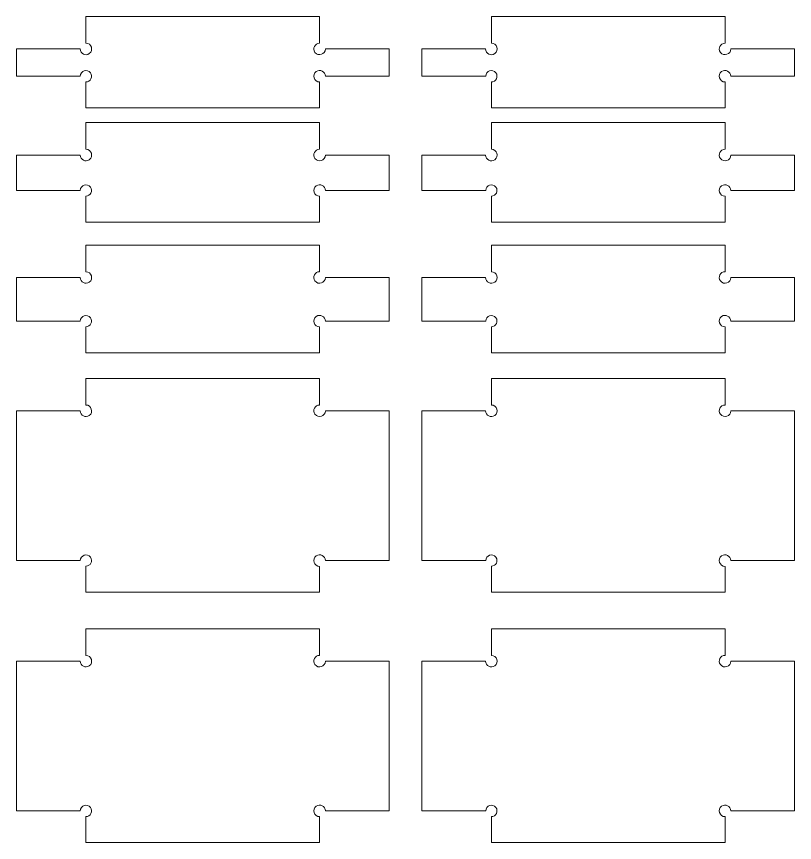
# Model space of a CAD drawing. Header units: inches. Extents: x 166 to 626, y -1144 to -80.
# Drawn here: x 299.3 to 394.6, y -693.7 to -592.5 of the extents above; entities that cross this region are included whole.
import ezdxf

# ---------------------------------------------------------------- set-up
doc = ezdxf.new("R2010")
doc.units = ezdxf.units.IN
doc.header["$MEASUREMENT"] = 0
doc.layers.add('Layer 1', color=7, linetype='Continuous')

# ---------------------------------------------------------------- blocks, each defined once
blk = doc.blocks.new('block 493')
at = {"layer": 'Layer 1', "lineweight": 0}
blk.add_lwpolyline([(386.13, -667.52), (357.5, -667.52)], dxfattribs=at)
blk = doc.blocks.new('block 494')
at = {"layer": 'Layer 1', "lineweight": 0}
blk.add_lwpolyline([(357.5, -667.52), (357.5, -670.78)], dxfattribs=at)
blk = doc.blocks.new('block 495')
at = {"layer": 'Layer 1', "lineweight": 0}
blk.add_open_spline([(356.79, -671.49), (356.79, -672.06), (357.46, -672.4), (357.92, -672.06), (358.46, -671.66), (358.17, -670.78), (357.5, -670.78)], degree=3, knots=[0, 0, 0, 0, 1, 1, 1, 2, 2, 2, 2], dxfattribs=at)
blk = doc.blocks.new('block 496')
at = {"layer": 'Layer 1', "lineweight": 0}
blk.add_lwpolyline([(356.79, -671.49), (349, -671.49)], dxfattribs=at)
blk = doc.blocks.new('block 497')
at = {"layer": 'Layer 1', "lineweight": 0}
blk.add_lwpolyline([(349, -671.49), (349, -689.83)], dxfattribs=at)
blk = doc.blocks.new('block 498')
at = {"layer": 'Layer 1', "lineweight": 0}
blk.add_lwpolyline([(349, -689.83), (356.81, -689.83)], dxfattribs=at)
blk = doc.blocks.new('block 499')
at = {"layer": 'Layer 1', "lineweight": 0}
blk.add_open_spline([(357.5, -690.53), (358.06, -690.53), (358.39, -689.87), (358.06, -689.42), (357.67, -688.89), (356.81, -689.18), (356.81, -689.83)], degree=3, knots=[0, 0, 0, 0, 1, 1, 1, 2, 2, 2, 2], dxfattribs=at)
blk = doc.blocks.new('block 500')
at = {"layer": 'Layer 1', "lineweight": 0}
blk.add_lwpolyline([(357.5, -690.53), (357.5, -693.7)], dxfattribs=at)
blk = doc.blocks.new('block 501')
at = {"layer": 'Layer 1', "lineweight": 0}
blk.add_lwpolyline([(357.5, -693.7), (386.13, -693.7)], dxfattribs=at)
blk = doc.blocks.new('block 502')
at = {"layer": 'Layer 1', "lineweight": 0}
blk.add_lwpolyline([(386.13, -693.7), (386.13, -690.54)], dxfattribs=at)
blk = doc.blocks.new('block 503')
at = {"layer": 'Layer 1', "lineweight": 0}
blk.add_open_spline([(386.84, -689.83), (386.84, -689.27), (386.17, -688.92), (385.71, -689.26), (385.17, -689.66), (385.46, -690.54), (386.13, -690.54)], degree=3, knots=[0, 0, 0, 0, 1, 1, 1, 2, 2, 2, 2], dxfattribs=at)
blk = doc.blocks.new('block 504')
at = {"layer": 'Layer 1', "lineweight": 0}
blk.add_lwpolyline([(386.84, -689.83), (394.64, -689.83)], dxfattribs=at)
blk = doc.blocks.new('block 505')
at = {"layer": 'Layer 1', "lineweight": 0}
blk.add_lwpolyline([(394.64, -689.83), (394.64, -671.49)], dxfattribs=at)
blk = doc.blocks.new('block 506')
at = {"layer": 'Layer 1', "lineweight": 0}
blk.add_lwpolyline([(394.64, -671.49), (386.84, -671.49)], dxfattribs=at)
blk = doc.blocks.new('block 507')
at = {"layer": 'Layer 1', "lineweight": 0}
blk.add_open_spline([(386.13, -670.78), (385.56, -670.78), (385.22, -671.45), (385.56, -671.91), (385.96, -672.45), (386.84, -672.16), (386.84, -671.49)], degree=3, knots=[0, 0, 0, 0, 1, 1, 1, 2, 2, 2, 2], dxfattribs=at)
blk = doc.blocks.new('block 508')
at = {"layer": 'Layer 1', "lineweight": 0}
blk.add_lwpolyline([(386.13, -670.78), (386.13, -667.52)], dxfattribs=at)
blk = doc.blocks.new('block 492')
at = {"layer": 'Layer 1'}
for name in ['block 493', 'block 494', 'block 508', 'block 495', 'block 507', 'block 496', 'block 497', 'block 506', 'block 505', 'block 499', 'block 503', 'block 498', 'block 504', 'block 500', 'block 502', 'block 501']:
    blk.add_blockref(name, (0, 0), dxfattribs=at)
blk = doc.blocks.new('block 510')
at = {"layer": 'Layer 1', "lineweight": 0}
blk.add_lwpolyline([(336.46, -667.52), (307.84, -667.52)], dxfattribs=at)
blk = doc.blocks.new('block 511')
at = {"layer": 'Layer 1', "lineweight": 0}
blk.add_lwpolyline([(307.84, -667.52), (307.84, -670.78)], dxfattribs=at)
blk = doc.blocks.new('block 512')
at = {"layer": 'Layer 1', "lineweight": 0}
blk.add_open_spline([(307.13, -671.49), (307.13, -672.06), (307.79, -672.4), (308.25, -672.06), (308.79, -671.66), (308.51, -670.78), (307.84, -670.78)], degree=3, knots=[0, 0, 0, 0, 1, 1, 1, 2, 2, 2, 2], dxfattribs=at)
blk = doc.blocks.new('block 513')
at = {"layer": 'Layer 1', "lineweight": 0}
blk.add_lwpolyline([(307.13, -671.49), (299.33, -671.49)], dxfattribs=at)
blk = doc.blocks.new('block 514')
at = {"layer": 'Layer 1', "lineweight": 0}
blk.add_lwpolyline([(299.33, -671.49), (299.33, -689.83)], dxfattribs=at)
blk = doc.blocks.new('block 515')
at = {"layer": 'Layer 1', "lineweight": 0}
blk.add_lwpolyline([(299.33, -689.83), (307.14, -689.83)], dxfattribs=at)
blk = doc.blocks.new('block 516')
at = {"layer": 'Layer 1', "lineweight": 0}
blk.add_open_spline([(307.84, -690.53), (308.39, -690.53), (308.73, -689.87), (308.4, -689.42), (308.01, -688.89), (307.14, -689.18), (307.14, -689.83)], degree=3, knots=[0, 0, 0, 0, 1, 1, 1, 2, 2, 2, 2], dxfattribs=at)
blk = doc.blocks.new('block 517')
at = {"layer": 'Layer 1', "lineweight": 0}
blk.add_lwpolyline([(307.84, -690.53), (307.84, -693.7)], dxfattribs=at)
blk = doc.blocks.new('block 518')
at = {"layer": 'Layer 1', "lineweight": 0}
blk.add_lwpolyline([(307.84, -693.7), (336.46, -693.7)], dxfattribs=at)
blk = doc.blocks.new('block 519')
at = {"layer": 'Layer 1', "lineweight": 0}
blk.add_lwpolyline([(336.46, -693.7), (336.46, -690.54)], dxfattribs=at)
blk = doc.blocks.new('block 520')
at = {"layer": 'Layer 1', "lineweight": 0}
blk.add_open_spline([(337.17, -689.83), (337.17, -689.27), (336.51, -688.92), (336.05, -689.26), (335.51, -689.66), (335.79, -690.54), (336.46, -690.54)], degree=3, knots=[0, 0, 0, 0, 1, 1, 1, 2, 2, 2, 2], dxfattribs=at)
blk = doc.blocks.new('block 521')
at = {"layer": 'Layer 1', "lineweight": 0}
blk.add_lwpolyline([(337.17, -689.83), (344.97, -689.83)], dxfattribs=at)
blk = doc.blocks.new('block 522')
at = {"layer": 'Layer 1', "lineweight": 0}
blk.add_lwpolyline([(344.97, -689.83), (344.97, -671.49)], dxfattribs=at)
blk = doc.blocks.new('block 523')
at = {"layer": 'Layer 1', "lineweight": 0}
blk.add_lwpolyline([(344.97, -671.49), (337.17, -671.49)], dxfattribs=at)
blk = doc.blocks.new('block 524')
at = {"layer": 'Layer 1', "lineweight": 0}
blk.add_open_spline([(336.46, -670.78), (335.9, -670.78), (335.55, -671.45), (335.89, -671.91), (336.29, -672.45), (337.17, -672.16), (337.17, -671.49)], degree=3, knots=[0, 0, 0, 0, 1, 1, 1, 2, 2, 2, 2], dxfattribs=at)
blk = doc.blocks.new('block 525')
at = {"layer": 'Layer 1', "lineweight": 0}
blk.add_lwpolyline([(336.46, -670.78), (336.46, -667.52)], dxfattribs=at)
blk = doc.blocks.new('block 509')
at = {"layer": 'Layer 1'}
for name in ['block 510', 'block 511', 'block 525', 'block 512', 'block 524', 'block 513', 'block 514', 'block 523', 'block 522', 'block 516', 'block 520', 'block 515', 'block 521', 'block 517', 'block 519', 'block 518']:
    blk.add_blockref(name, (0, 0), dxfattribs=at)
blk = doc.blocks.new('block 561')
at = {"layer": 'Layer 1', "lineweight": 0}
blk.add_lwpolyline([(386.13, -636.85), (357.5, -636.85)], dxfattribs=at)
blk = doc.blocks.new('block 562')
at = {"layer": 'Layer 1', "lineweight": 0}
blk.add_lwpolyline([(357.5, -636.85), (357.5, -640.11)], dxfattribs=at)
blk = doc.blocks.new('block 563')
at = {"layer": 'Layer 1', "lineweight": 0}
blk.add_open_spline([(356.79, -640.82), (356.79, -641.39), (357.46, -641.73), (357.92, -641.39), (358.46, -641), (358.17, -640.11), (357.5, -640.11)], degree=3, knots=[0, 0, 0, 0, 1, 1, 1, 2, 2, 2, 2], dxfattribs=at)
blk = doc.blocks.new('block 564')
at = {"layer": 'Layer 1', "lineweight": 0}
blk.add_lwpolyline([(356.79, -640.82), (349, -640.82)], dxfattribs=at)
blk = doc.blocks.new('block 565')
at = {"layer": 'Layer 1', "lineweight": 0}
blk.add_lwpolyline([(349, -640.82), (349, -659.17)], dxfattribs=at)
blk = doc.blocks.new('block 566')
at = {"layer": 'Layer 1', "lineweight": 0}
blk.add_lwpolyline([(349, -659.17), (356.81, -659.17)], dxfattribs=at)
blk = doc.blocks.new('block 567')
at = {"layer": 'Layer 1', "lineweight": 0}
blk.add_open_spline([(357.5, -659.86), (358.06, -659.86), (358.39, -659.21), (358.06, -658.76), (357.67, -658.23), (356.81, -658.51), (356.81, -659.17)], degree=3, knots=[0, 0, 0, 0, 1, 1, 1, 2, 2, 2, 2], dxfattribs=at)
blk = doc.blocks.new('block 568')
at = {"layer": 'Layer 1', "lineweight": 0}
blk.add_lwpolyline([(357.5, -659.86), (357.5, -663.04)], dxfattribs=at)
blk = doc.blocks.new('block 569')
at = {"layer": 'Layer 1', "lineweight": 0}
blk.add_lwpolyline([(357.5, -663.04), (386.13, -663.04)], dxfattribs=at)
blk = doc.blocks.new('block 570')
at = {"layer": 'Layer 1', "lineweight": 0}
blk.add_lwpolyline([(386.13, -663.04), (386.13, -659.88)], dxfattribs=at)
blk = doc.blocks.new('block 571')
at = {"layer": 'Layer 1', "lineweight": 0}
blk.add_open_spline([(386.84, -659.17), (386.84, -658.6), (386.17, -658.26), (385.71, -658.6), (385.17, -658.99), (385.46, -659.88), (386.13, -659.88)], degree=3, knots=[0, 0, 0, 0, 1, 1, 1, 2, 2, 2, 2], dxfattribs=at)
blk = doc.blocks.new('block 572')
at = {"layer": 'Layer 1', "lineweight": 0}
blk.add_lwpolyline([(386.84, -659.17), (394.64, -659.17)], dxfattribs=at)
blk = doc.blocks.new('block 573')
at = {"layer": 'Layer 1', "lineweight": 0}
blk.add_lwpolyline([(394.64, -659.17), (394.64, -640.82)], dxfattribs=at)
blk = doc.blocks.new('block 574')
at = {"layer": 'Layer 1', "lineweight": 0}
blk.add_lwpolyline([(394.64, -640.82), (386.84, -640.82)], dxfattribs=at)
blk = doc.blocks.new('block 575')
at = {"layer": 'Layer 1', "lineweight": 0}
blk.add_open_spline([(386.13, -640.11), (385.56, -640.11), (385.22, -640.78), (385.56, -641.24), (385.96, -641.78), (386.84, -641.49), (386.84, -640.82)], degree=3, knots=[0, 0, 0, 0, 1, 1, 1, 2, 2, 2, 2], dxfattribs=at)
blk = doc.blocks.new('block 576')
at = {"layer": 'Layer 1', "lineweight": 0}
blk.add_lwpolyline([(386.13, -640.11), (386.13, -636.85)], dxfattribs=at)
blk = doc.blocks.new('block 560')
at = {"layer": 'Layer 1'}
for name in ['block 561', 'block 562', 'block 576', 'block 563', 'block 575', 'block 564', 'block 565', 'block 574', 'block 573', 'block 567', 'block 571', 'block 566', 'block 572', 'block 568', 'block 570', 'block 569']:
    blk.add_blockref(name, (0, 0), dxfattribs=at)
blk = doc.blocks.new('block 578')
at = {"layer": 'Layer 1', "lineweight": 0}
blk.add_lwpolyline([(336.46, -636.85), (307.84, -636.85)], dxfattribs=at)
blk = doc.blocks.new('block 579')
at = {"layer": 'Layer 1', "lineweight": 0}
blk.add_lwpolyline([(307.84, -636.85), (307.84, -640.11)], dxfattribs=at)
blk = doc.blocks.new('block 580')
at = {"layer": 'Layer 1', "lineweight": 0}
blk.add_open_spline([(307.13, -640.82), (307.13, -641.39), (307.79, -641.73), (308.25, -641.39), (308.79, -641), (308.5, -640.11), (307.84, -640.11)], degree=3, knots=[0, 0, 0, 0, 1, 1, 1, 2, 2, 2, 2], dxfattribs=at)
blk = doc.blocks.new('block 581')
at = {"layer": 'Layer 1', "lineweight": 0}
blk.add_lwpolyline([(307.13, -640.82), (299.33, -640.82)], dxfattribs=at)
blk = doc.blocks.new('block 582')
at = {"layer": 'Layer 1', "lineweight": 0}
blk.add_lwpolyline([(299.33, -640.82), (299.33, -659.17)], dxfattribs=at)
blk = doc.blocks.new('block 583')
at = {"layer": 'Layer 1', "lineweight": 0}
blk.add_lwpolyline([(299.33, -659.17), (307.14, -659.17)], dxfattribs=at)
blk = doc.blocks.new('block 584')
at = {"layer": 'Layer 1', "lineweight": 0}
blk.add_open_spline([(307.84, -659.86), (308.39, -659.86), (308.73, -659.21), (308.4, -658.76), (308.01, -658.23), (307.14, -658.51), (307.14, -659.17)], degree=3, knots=[0, 0, 0, 0, 1, 1, 1, 2, 2, 2, 2], dxfattribs=at)
blk = doc.blocks.new('block 585')
at = {"layer": 'Layer 1', "lineweight": 0}
blk.add_lwpolyline([(307.84, -659.86), (307.84, -663.04)], dxfattribs=at)
blk = doc.blocks.new('block 586')
at = {"layer": 'Layer 1', "lineweight": 0}
blk.add_lwpolyline([(307.84, -663.04), (336.46, -663.04)], dxfattribs=at)
blk = doc.blocks.new('block 587')
at = {"layer": 'Layer 1', "lineweight": 0}
blk.add_lwpolyline([(336.46, -663.04), (336.46, -659.88)], dxfattribs=at)
blk = doc.blocks.new('block 588')
at = {"layer": 'Layer 1', "lineweight": 0}
blk.add_open_spline([(337.17, -659.17), (337.17, -658.6), (336.51, -658.26), (336.05, -658.6), (335.51, -658.99), (335.79, -659.88), (336.46, -659.88)], degree=3, knots=[0, 0, 0, 0, 1, 1, 1, 2, 2, 2, 2], dxfattribs=at)
blk = doc.blocks.new('block 589')
at = {"layer": 'Layer 1', "lineweight": 0}
blk.add_lwpolyline([(337.17, -659.17), (344.97, -659.17)], dxfattribs=at)
blk = doc.blocks.new('block 590')
at = {"layer": 'Layer 1', "lineweight": 0}
blk.add_lwpolyline([(344.97, -659.17), (344.97, -640.82)], dxfattribs=at)
blk = doc.blocks.new('block 591')
at = {"layer": 'Layer 1', "lineweight": 0}
blk.add_lwpolyline([(344.97, -640.82), (337.17, -640.82)], dxfattribs=at)
blk = doc.blocks.new('block 592')
at = {"layer": 'Layer 1', "lineweight": 0}
blk.add_open_spline([(336.46, -640.11), (335.9, -640.11), (335.55, -640.78), (335.89, -641.24), (336.29, -641.78), (337.17, -641.49), (337.17, -640.82)], degree=3, knots=[0, 0, 0, 0, 1, 1, 1, 2, 2, 2, 2], dxfattribs=at)
blk = doc.blocks.new('block 593')
at = {"layer": 'Layer 1', "lineweight": 0}
blk.add_lwpolyline([(336.46, -640.11), (336.46, -636.85)], dxfattribs=at)
blk = doc.blocks.new('block 577')
at = {"layer": 'Layer 1'}
for name in ['block 578', 'block 579', 'block 593', 'block 580', 'block 592', 'block 581', 'block 582', 'block 591', 'block 590', 'block 584', 'block 588', 'block 583', 'block 589', 'block 585', 'block 587', 'block 586']:
    blk.add_blockref(name, (0, 0), dxfattribs=at)
blk = doc.blocks.new('block 629')
at = {"layer": 'Layer 1', "lineweight": 0}
blk.add_lwpolyline([(386.13, -620.52), (357.5, -620.52)], dxfattribs=at)
blk = doc.blocks.new('block 630')
at = {"layer": 'Layer 1', "lineweight": 0}
blk.add_lwpolyline([(357.5, -620.52), (357.5, -623.78)], dxfattribs=at)
blk = doc.blocks.new('block 631')
at = {"layer": 'Layer 1', "lineweight": 0}
blk.add_open_spline([(356.79, -624.49), (356.79, -625.06), (357.46, -625.4), (357.92, -625.06), (358.46, -624.66), (358.17, -623.78), (357.5, -623.78)], degree=3, knots=[0, 0, 0, 0, 1, 1, 1, 2, 2, 2, 2], dxfattribs=at)
blk = doc.blocks.new('block 632')
at = {"layer": 'Layer 1', "lineweight": 0}
blk.add_lwpolyline([(356.79, -624.49), (349, -624.49)], dxfattribs=at)
blk = doc.blocks.new('block 633')
at = {"layer": 'Layer 1', "lineweight": 0}
blk.add_lwpolyline([(349, -624.49), (349, -629.83)], dxfattribs=at)
blk = doc.blocks.new('block 634')
at = {"layer": 'Layer 1', "lineweight": 0}
blk.add_lwpolyline([(349, -629.83), (356.81, -629.83)], dxfattribs=at)
blk = doc.blocks.new('block 635')
at = {"layer": 'Layer 1', "lineweight": 0}
blk.add_open_spline([(357.5, -630.53), (358.06, -630.53), (358.39, -629.87), (358.06, -629.42), (357.67, -628.89), (356.81, -629.18), (356.81, -629.83)], degree=3, knots=[0, 0, 0, 0, 1, 1, 1, 2, 2, 2, 2], dxfattribs=at)
blk = doc.blocks.new('block 636')
at = {"layer": 'Layer 1', "lineweight": 0}
blk.add_lwpolyline([(357.5, -630.53), (357.5, -633.7)], dxfattribs=at)
blk = doc.blocks.new('block 637')
at = {"layer": 'Layer 1', "lineweight": 0}
blk.add_lwpolyline([(357.5, -633.7), (386.13, -633.7)], dxfattribs=at)
blk = doc.blocks.new('block 638')
at = {"layer": 'Layer 1', "lineweight": 0}
blk.add_lwpolyline([(386.13, -633.7), (386.13, -630.54)], dxfattribs=at)
blk = doc.blocks.new('block 639')
at = {"layer": 'Layer 1', "lineweight": 0}
blk.add_open_spline([(386.84, -629.83), (386.84, -629.27), (386.17, -628.92), (385.71, -629.26), (385.17, -629.66), (385.46, -630.54), (386.13, -630.54)], degree=3, knots=[0, 0, 0, 0, 1, 1, 1, 2, 2, 2, 2], dxfattribs=at)
blk = doc.blocks.new('block 640')
at = {"layer": 'Layer 1', "lineweight": 0}
blk.add_lwpolyline([(386.84, -629.83), (394.64, -629.83)], dxfattribs=at)
blk = doc.blocks.new('block 641')
at = {"layer": 'Layer 1', "lineweight": 0}
blk.add_lwpolyline([(394.64, -629.83), (394.64, -624.49)], dxfattribs=at)
blk = doc.blocks.new('block 642')
at = {"layer": 'Layer 1', "lineweight": 0}
blk.add_lwpolyline([(394.64, -624.49), (386.84, -624.49)], dxfattribs=at)
blk = doc.blocks.new('block 643')
at = {"layer": 'Layer 1', "lineweight": 0}
blk.add_open_spline([(386.13, -623.78), (385.56, -623.78), (385.22, -624.45), (385.56, -624.91), (385.96, -625.45), (386.84, -625.16), (386.84, -624.49)], degree=3, knots=[0, 0, 0, 0, 1, 1, 1, 2, 2, 2, 2], dxfattribs=at)
blk = doc.blocks.new('block 644')
at = {"layer": 'Layer 1', "lineweight": 0}
blk.add_lwpolyline([(386.13, -623.78), (386.13, -620.52)], dxfattribs=at)
blk = doc.blocks.new('block 628')
at = {"layer": 'Layer 1'}
for name in ['block 629', 'block 630', 'block 644', 'block 631', 'block 643', 'block 632', 'block 633', 'block 642', 'block 641', 'block 635', 'block 639', 'block 634', 'block 640', 'block 636', 'block 638', 'block 637']:
    blk.add_blockref(name, (0, 0), dxfattribs=at)
blk = doc.blocks.new('block 646')
at = {"layer": 'Layer 1', "lineweight": 0}
blk.add_lwpolyline([(336.46, -620.52), (307.84, -620.52)], dxfattribs=at)
blk = doc.blocks.new('block 647')
at = {"layer": 'Layer 1', "lineweight": 0}
blk.add_lwpolyline([(307.84, -620.52), (307.84, -623.78)], dxfattribs=at)
blk = doc.blocks.new('block 648')
at = {"layer": 'Layer 1', "lineweight": 0}
blk.add_open_spline([(307.13, -624.49), (307.13, -625.06), (307.79, -625.4), (308.25, -625.06), (308.79, -624.66), (308.51, -623.78), (307.84, -623.78)], degree=3, knots=[0, 0, 0, 0, 1, 1, 1, 2, 2, 2, 2], dxfattribs=at)
blk = doc.blocks.new('block 649')
at = {"layer": 'Layer 1', "lineweight": 0}
blk.add_lwpolyline([(307.13, -624.49), (299.33, -624.49)], dxfattribs=at)
blk = doc.blocks.new('block 650')
at = {"layer": 'Layer 1', "lineweight": 0}
blk.add_lwpolyline([(299.33, -624.49), (299.33, -629.83)], dxfattribs=at)
blk = doc.blocks.new('block 651')
at = {"layer": 'Layer 1', "lineweight": 0}
blk.add_lwpolyline([(299.33, -629.83), (307.14, -629.83)], dxfattribs=at)
blk = doc.blocks.new('block 652')
at = {"layer": 'Layer 1', "lineweight": 0}
blk.add_open_spline([(307.84, -630.53), (308.39, -630.53), (308.73, -629.87), (308.4, -629.42), (308.01, -628.89), (307.14, -629.18), (307.14, -629.83)], degree=3, knots=[0, 0, 0, 0, 1, 1, 1, 2, 2, 2, 2], dxfattribs=at)
blk = doc.blocks.new('block 653')
at = {"layer": 'Layer 1', "lineweight": 0}
blk.add_lwpolyline([(307.84, -630.53), (307.84, -633.7)], dxfattribs=at)
blk = doc.blocks.new('block 654')
at = {"layer": 'Layer 1', "lineweight": 0}
blk.add_lwpolyline([(307.84, -633.7), (336.46, -633.7)], dxfattribs=at)
blk = doc.blocks.new('block 655')
at = {"layer": 'Layer 1', "lineweight": 0}
blk.add_lwpolyline([(336.46, -633.7), (336.46, -630.54)], dxfattribs=at)
blk = doc.blocks.new('block 656')
at = {"layer": 'Layer 1', "lineweight": 0}
blk.add_open_spline([(337.17, -629.83), (337.17, -629.27), (336.51, -628.92), (336.05, -629.26), (335.51, -629.66), (335.79, -630.54), (336.46, -630.54)], degree=3, knots=[0, 0, 0, 0, 1, 1, 1, 2, 2, 2, 2], dxfattribs=at)
blk = doc.blocks.new('block 657')
at = {"layer": 'Layer 1', "lineweight": 0}
blk.add_lwpolyline([(337.17, -629.83), (344.97, -629.83)], dxfattribs=at)
blk = doc.blocks.new('block 658')
at = {"layer": 'Layer 1', "lineweight": 0}
blk.add_lwpolyline([(344.97, -629.83), (344.97, -624.49)], dxfattribs=at)
blk = doc.blocks.new('block 659')
at = {"layer": 'Layer 1', "lineweight": 0}
blk.add_lwpolyline([(344.97, -624.49), (337.17, -624.49)], dxfattribs=at)
blk = doc.blocks.new('block 660')
at = {"layer": 'Layer 1', "lineweight": 0}
blk.add_open_spline([(336.46, -623.78), (335.9, -623.78), (335.55, -624.45), (335.89, -624.91), (336.29, -625.45), (337.17, -625.16), (337.17, -624.49)], degree=3, knots=[0, 0, 0, 0, 1, 1, 1, 2, 2, 2, 2], dxfattribs=at)
blk = doc.blocks.new('block 661')
at = {"layer": 'Layer 1', "lineweight": 0}
blk.add_lwpolyline([(336.46, -623.78), (336.46, -620.52)], dxfattribs=at)
blk = doc.blocks.new('block 645')
at = {"layer": 'Layer 1'}
for name in ['block 646', 'block 647', 'block 661', 'block 648', 'block 660', 'block 649', 'block 650', 'block 659', 'block 658', 'block 652', 'block 656', 'block 651', 'block 657', 'block 653', 'block 655', 'block 654']:
    blk.add_blockref(name, (0, 0), dxfattribs=at)
blk = doc.blocks.new('block 697')
at = {"layer": 'Layer 1', "lineweight": 0}
blk.add_lwpolyline([(386.13, -605.52), (357.5, -605.52)], dxfattribs=at)
blk = doc.blocks.new('block 698')
at = {"layer": 'Layer 1', "lineweight": 0}
blk.add_lwpolyline([(357.5, -605.52), (357.5, -608.78)], dxfattribs=at)
blk = doc.blocks.new('block 699')
at = {"layer": 'Layer 1', "lineweight": 0}
blk.add_open_spline([(356.79, -609.49), (356.79, -610.06), (357.46, -610.4), (357.92, -610.06), (358.46, -609.66), (358.17, -608.78), (357.5, -608.78)], degree=3, knots=[0, 0, 0, 0, 1, 1, 1, 2, 2, 2, 2], dxfattribs=at)
blk = doc.blocks.new('block 700')
at = {"layer": 'Layer 1', "lineweight": 0}
blk.add_lwpolyline([(356.79, -609.49), (349, -609.49)], dxfattribs=at)
blk = doc.blocks.new('block 701')
at = {"layer": 'Layer 1', "lineweight": 0}
blk.add_lwpolyline([(349, -609.49), (349, -613.83)], dxfattribs=at)
blk = doc.blocks.new('block 702')
at = {"layer": 'Layer 1', "lineweight": 0}
blk.add_lwpolyline([(349, -613.83), (356.81, -613.83)], dxfattribs=at)
blk = doc.blocks.new('block 703')
at = {"layer": 'Layer 1', "lineweight": 0}
blk.add_open_spline([(357.5, -614.53), (358.06, -614.53), (358.39, -613.87), (358.06, -613.42), (357.67, -612.89), (356.81, -613.18), (356.81, -613.83)], degree=3, knots=[0, 0, 0, 0, 1, 1, 1, 2, 2, 2, 2], dxfattribs=at)
blk = doc.blocks.new('block 704')
at = {"layer": 'Layer 1', "lineweight": 0}
blk.add_lwpolyline([(357.5, -614.53), (357.5, -617.7)], dxfattribs=at)
blk = doc.blocks.new('block 705')
at = {"layer": 'Layer 1', "lineweight": 0}
blk.add_lwpolyline([(357.5, -617.7), (386.13, -617.7)], dxfattribs=at)
blk = doc.blocks.new('block 706')
at = {"layer": 'Layer 1', "lineweight": 0}
blk.add_lwpolyline([(386.13, -617.7), (386.13, -614.54)], dxfattribs=at)
blk = doc.blocks.new('block 707')
at = {"layer": 'Layer 1', "lineweight": 0}
blk.add_open_spline([(386.84, -613.83), (386.84, -613.27), (386.17, -612.93), (385.71, -613.26), (385.17, -613.66), (385.46, -614.54), (386.13, -614.54)], degree=3, knots=[0, 0, 0, 0, 1, 1, 1, 2, 2, 2, 2], dxfattribs=at)
blk = doc.blocks.new('block 708')
at = {"layer": 'Layer 1', "lineweight": 0}
blk.add_lwpolyline([(386.84, -613.83), (394.64, -613.83)], dxfattribs=at)
blk = doc.blocks.new('block 709')
at = {"layer": 'Layer 1', "lineweight": 0}
blk.add_lwpolyline([(394.64, -613.83), (394.64, -609.49)], dxfattribs=at)
blk = doc.blocks.new('block 710')
at = {"layer": 'Layer 1', "lineweight": 0}
blk.add_lwpolyline([(394.64, -609.49), (386.84, -609.49)], dxfattribs=at)
blk = doc.blocks.new('block 711')
at = {"layer": 'Layer 1', "lineweight": 0}
blk.add_open_spline([(386.13, -608.78), (385.56, -608.78), (385.22, -609.45), (385.56, -609.91), (385.96, -610.44), (386.84, -610.16), (386.84, -609.49)], degree=3, knots=[0, 0, 0, 0, 1, 1, 1, 2, 2, 2, 2], dxfattribs=at)
blk = doc.blocks.new('block 712')
at = {"layer": 'Layer 1', "lineweight": 0}
blk.add_lwpolyline([(386.13, -608.78), (386.13, -605.52)], dxfattribs=at)
blk = doc.blocks.new('block 696')
at = {"layer": 'Layer 1'}
for name in ['block 697', 'block 698', 'block 712', 'block 699', 'block 711', 'block 700', 'block 701', 'block 710', 'block 709', 'block 703', 'block 707', 'block 702', 'block 708', 'block 704', 'block 706', 'block 705']:
    blk.add_blockref(name, (0, 0), dxfattribs=at)
blk = doc.blocks.new('block 714')
at = {"layer": 'Layer 1', "lineweight": 0}
blk.add_lwpolyline([(336.46, -605.52), (307.84, -605.52)], dxfattribs=at)
blk = doc.blocks.new('block 715')
at = {"layer": 'Layer 1', "lineweight": 0}
blk.add_lwpolyline([(307.84, -605.52), (307.84, -608.78)], dxfattribs=at)
blk = doc.blocks.new('block 716')
at = {"layer": 'Layer 1', "lineweight": 0}
blk.add_open_spline([(307.13, -609.49), (307.13, -610.06), (307.79, -610.4), (308.25, -610.06), (308.79, -609.66), (308.51, -608.78), (307.84, -608.78)], degree=3, knots=[0, 0, 0, 0, 1, 1, 1, 2, 2, 2, 2], dxfattribs=at)
blk = doc.blocks.new('block 717')
at = {"layer": 'Layer 1', "lineweight": 0}
blk.add_lwpolyline([(307.13, -609.49), (299.33, -609.49)], dxfattribs=at)
blk = doc.blocks.new('block 718')
at = {"layer": 'Layer 1', "lineweight": 0}
blk.add_lwpolyline([(299.33, -609.49), (299.33, -613.83)], dxfattribs=at)
blk = doc.blocks.new('block 719')
at = {"layer": 'Layer 1', "lineweight": 0}
blk.add_lwpolyline([(299.33, -613.83), (307.14, -613.83)], dxfattribs=at)
blk = doc.blocks.new('block 720')
at = {"layer": 'Layer 1', "lineweight": 0}
blk.add_open_spline([(307.84, -614.53), (308.39, -614.53), (308.73, -613.87), (308.4, -613.42), (308.01, -612.89), (307.14, -613.18), (307.14, -613.83)], degree=3, knots=[0, 0, 0, 0, 1, 1, 1, 2, 2, 2, 2], dxfattribs=at)
blk = doc.blocks.new('block 721')
at = {"layer": 'Layer 1', "lineweight": 0}
blk.add_lwpolyline([(307.84, -614.53), (307.84, -617.7)], dxfattribs=at)
blk = doc.blocks.new('block 722')
at = {"layer": 'Layer 1', "lineweight": 0}
blk.add_lwpolyline([(307.84, -617.7), (336.46, -617.7)], dxfattribs=at)
blk = doc.blocks.new('block 723')
at = {"layer": 'Layer 1', "lineweight": 0}
blk.add_lwpolyline([(336.46, -617.7), (336.46, -614.54)], dxfattribs=at)
blk = doc.blocks.new('block 724')
at = {"layer": 'Layer 1', "lineweight": 0}
blk.add_open_spline([(337.17, -613.83), (337.17, -613.27), (336.51, -612.93), (336.05, -613.26), (335.51, -613.66), (335.79, -614.54), (336.46, -614.54)], degree=3, knots=[0, 0, 0, 0, 1, 1, 1, 2, 2, 2, 2], dxfattribs=at)
blk = doc.blocks.new('block 725')
at = {"layer": 'Layer 1', "lineweight": 0}
blk.add_lwpolyline([(337.17, -613.83), (344.97, -613.83)], dxfattribs=at)
blk = doc.blocks.new('block 726')
at = {"layer": 'Layer 1', "lineweight": 0}
blk.add_lwpolyline([(344.97, -613.83), (344.97, -609.49)], dxfattribs=at)
blk = doc.blocks.new('block 727')
at = {"layer": 'Layer 1', "lineweight": 0}
blk.add_lwpolyline([(344.97, -609.49), (337.17, -609.49)], dxfattribs=at)
blk = doc.blocks.new('block 728')
at = {"layer": 'Layer 1', "lineweight": 0}
blk.add_open_spline([(336.46, -608.78), (335.9, -608.78), (335.55, -609.45), (335.89, -609.91), (336.29, -610.44), (337.17, -610.16), (337.17, -609.49)], degree=3, knots=[0, 0, 0, 0, 1, 1, 1, 2, 2, 2, 2], dxfattribs=at)
blk = doc.blocks.new('block 729')
at = {"layer": 'Layer 1', "lineweight": 0}
blk.add_lwpolyline([(336.46, -608.78), (336.46, -605.52)], dxfattribs=at)
blk = doc.blocks.new('block 713')
at = {"layer": 'Layer 1'}
for name in ['block 714', 'block 715', 'block 729', 'block 716', 'block 728', 'block 717', 'block 718', 'block 727', 'block 726', 'block 720', 'block 724', 'block 719', 'block 725', 'block 721', 'block 723', 'block 722']:
    blk.add_blockref(name, (0, 0), dxfattribs=at)
blk = doc.blocks.new('block 765')
at = {"layer": 'Layer 1', "lineweight": 0}
blk.add_lwpolyline([(386.13, -592.52), (357.5, -592.52)], dxfattribs=at)
blk = doc.blocks.new('block 766')
at = {"layer": 'Layer 1', "lineweight": 0}
blk.add_lwpolyline([(357.5, -592.52), (357.5, -595.78)], dxfattribs=at)
blk = doc.blocks.new('block 767')
at = {"layer": 'Layer 1', "lineweight": 0}
blk.add_open_spline([(356.79, -596.49), (356.79, -597.06), (357.46, -597.4), (357.92, -597.06), (358.46, -596.66), (358.17, -595.78), (357.5, -595.78)], degree=3, knots=[0, 0, 0, 0, 1, 1, 1, 2, 2, 2, 2], dxfattribs=at)
blk = doc.blocks.new('block 768')
at = {"layer": 'Layer 1', "lineweight": 0}
blk.add_lwpolyline([(356.79, -596.49), (349, -596.49)], dxfattribs=at)
blk = doc.blocks.new('block 769')
at = {"layer": 'Layer 1', "lineweight": 0}
blk.add_lwpolyline([(349, -596.49), (349, -599.83)], dxfattribs=at)
blk = doc.blocks.new('block 770')
at = {"layer": 'Layer 1', "lineweight": 0}
blk.add_lwpolyline([(349, -599.83), (356.81, -599.83)], dxfattribs=at)
blk = doc.blocks.new('block 771')
at = {"layer": 'Layer 1', "lineweight": 0}
blk.add_open_spline([(357.5, -600.53), (358.06, -600.53), (358.39, -599.87), (358.06, -599.42), (357.67, -598.89), (356.81, -599.18), (356.81, -599.83)], degree=3, knots=[0, 0, 0, 0, 1, 1, 1, 2, 2, 2, 2], dxfattribs=at)
blk = doc.blocks.new('block 772')
at = {"layer": 'Layer 1', "lineweight": 0}
blk.add_lwpolyline([(357.5, -600.53), (357.5, -603.7)], dxfattribs=at)
blk = doc.blocks.new('block 773')
at = {"layer": 'Layer 1', "lineweight": 0}
blk.add_lwpolyline([(357.5, -603.7), (386.13, -603.7)], dxfattribs=at)
blk = doc.blocks.new('block 774')
at = {"layer": 'Layer 1', "lineweight": 0}
blk.add_lwpolyline([(386.13, -603.7), (386.13, -600.54)], dxfattribs=at)
blk = doc.blocks.new('block 775')
at = {"layer": 'Layer 1', "lineweight": 0}
blk.add_open_spline([(386.84, -599.83), (386.84, -599.27), (386.17, -598.93), (385.71, -599.26), (385.17, -599.66), (385.46, -600.54), (386.13, -600.54)], degree=3, knots=[0, 0, 0, 0, 1, 1, 1, 2, 2, 2, 2], dxfattribs=at)
blk = doc.blocks.new('block 776')
at = {"layer": 'Layer 1', "lineweight": 0}
blk.add_lwpolyline([(386.84, -599.83), (394.64, -599.83)], dxfattribs=at)
blk = doc.blocks.new('block 777')
at = {"layer": 'Layer 1', "lineweight": 0}
blk.add_lwpolyline([(394.64, -599.83), (394.64, -596.49)], dxfattribs=at)
blk = doc.blocks.new('block 778')
at = {"layer": 'Layer 1', "lineweight": 0}
blk.add_lwpolyline([(394.64, -596.49), (386.84, -596.49)], dxfattribs=at)
blk = doc.blocks.new('block 779')
at = {"layer": 'Layer 1', "lineweight": 0}
blk.add_open_spline([(386.13, -595.78), (385.56, -595.78), (385.22, -596.45), (385.56, -596.91), (385.96, -597.44), (386.84, -597.16), (386.84, -596.49)], degree=3, knots=[0, 0, 0, 0, 1, 1, 1, 2, 2, 2, 2], dxfattribs=at)
blk = doc.blocks.new('block 780')
at = {"layer": 'Layer 1', "lineweight": 0}
blk.add_lwpolyline([(386.13, -595.78), (386.13, -592.52)], dxfattribs=at)
blk = doc.blocks.new('block 764')
at = {"layer": 'Layer 1'}
for name in ['block 765', 'block 766', 'block 780', 'block 767', 'block 779', 'block 768', 'block 769', 'block 778', 'block 777', 'block 771', 'block 775', 'block 770', 'block 776', 'block 772', 'block 774', 'block 773']:
    blk.add_blockref(name, (0, 0), dxfattribs=at)
blk = doc.blocks.new('block 782')
at = {"layer": 'Layer 1', "lineweight": 0}
blk.add_lwpolyline([(336.46, -592.52), (307.84, -592.52)], dxfattribs=at)
blk = doc.blocks.new('block 783')
at = {"layer": 'Layer 1', "lineweight": 0}
blk.add_lwpolyline([(307.84, -592.52), (307.84, -595.78)], dxfattribs=at)
blk = doc.blocks.new('block 784')
at = {"layer": 'Layer 1', "lineweight": 0}
blk.add_open_spline([(307.13, -596.49), (307.13, -597.06), (307.79, -597.4), (308.25, -597.06), (308.79, -596.66), (308.51, -595.78), (307.84, -595.78)], degree=3, knots=[0, 0, 0, 0, 1, 1, 1, 2, 2, 2, 2], dxfattribs=at)
blk = doc.blocks.new('block 785')
at = {"layer": 'Layer 1', "lineweight": 0}
blk.add_lwpolyline([(307.13, -596.49), (299.33, -596.49)], dxfattribs=at)
blk = doc.blocks.new('block 786')
at = {"layer": 'Layer 1', "lineweight": 0}
blk.add_lwpolyline([(299.33, -596.49), (299.33, -599.83)], dxfattribs=at)
blk = doc.blocks.new('block 787')
at = {"layer": 'Layer 1', "lineweight": 0}
blk.add_lwpolyline([(299.33, -599.83), (307.14, -599.83)], dxfattribs=at)
blk = doc.blocks.new('block 788')
at = {"layer": 'Layer 1', "lineweight": 0}
blk.add_open_spline([(307.84, -600.53), (308.39, -600.53), (308.73, -599.87), (308.4, -599.42), (308.01, -598.89), (307.14, -599.18), (307.14, -599.83)], degree=3, knots=[0, 0, 0, 0, 1, 1, 1, 2, 2, 2, 2], dxfattribs=at)
blk = doc.blocks.new('block 789')
at = {"layer": 'Layer 1', "lineweight": 0}
blk.add_lwpolyline([(307.84, -600.53), (307.84, -603.7)], dxfattribs=at)
blk = doc.blocks.new('block 790')
at = {"layer": 'Layer 1', "lineweight": 0}
blk.add_lwpolyline([(307.84, -603.7), (336.46, -603.7)], dxfattribs=at)
blk = doc.blocks.new('block 791')
at = {"layer": 'Layer 1', "lineweight": 0}
blk.add_lwpolyline([(336.46, -603.7), (336.46, -600.54)], dxfattribs=at)
blk = doc.blocks.new('block 792')
at = {"layer": 'Layer 1', "lineweight": 0}
blk.add_open_spline([(337.17, -599.83), (337.17, -599.27), (336.51, -598.93), (336.05, -599.26), (335.51, -599.66), (335.79, -600.54), (336.46, -600.54)], degree=3, knots=[0, 0, 0, 0, 1, 1, 1, 2, 2, 2, 2], dxfattribs=at)
blk = doc.blocks.new('block 793')
at = {"layer": 'Layer 1', "lineweight": 0}
blk.add_lwpolyline([(337.17, -599.83), (344.97, -599.83)], dxfattribs=at)
blk = doc.blocks.new('block 794')
at = {"layer": 'Layer 1', "lineweight": 0}
blk.add_lwpolyline([(344.97, -599.83), (344.97, -596.49)], dxfattribs=at)
blk = doc.blocks.new('block 795')
at = {"layer": 'Layer 1', "lineweight": 0}
blk.add_lwpolyline([(344.97, -596.49), (337.17, -596.49)], dxfattribs=at)
blk = doc.blocks.new('block 796')
at = {"layer": 'Layer 1', "lineweight": 0}
blk.add_open_spline([(336.46, -595.78), (335.9, -595.78), (335.55, -596.45), (335.89, -596.91), (336.29, -597.44), (337.17, -597.16), (337.17, -596.49)], degree=3, knots=[0, 0, 0, 0, 1, 1, 1, 2, 2, 2, 2], dxfattribs=at)
blk = doc.blocks.new('block 797')
at = {"layer": 'Layer 1', "lineweight": 0}
blk.add_lwpolyline([(336.46, -595.78), (336.46, -592.52)], dxfattribs=at)
blk = doc.blocks.new('block 781')
at = {"layer": 'Layer 1'}
for name in ['block 782', 'block 783', 'block 797', 'block 784', 'block 796', 'block 785', 'block 786', 'block 795', 'block 794', 'block 788', 'block 792', 'block 787', 'block 793', 'block 789', 'block 791', 'block 790']:
    blk.add_blockref(name, (0, 0), dxfattribs=at)

msp = doc.modelspace()

# ---------------------------------------------------------------- block references
at = {"layer": 'Layer 1'}
for name in ['block 781', 'block 764', 'block 713', 'block 696', 'block 645', 'block 628', 'block 577', 'block 560', 'block 509', 'block 492']:
    msp.add_blockref(name, (0, 0), dxfattribs=at)

doc.saveas('drawing.dxf')
